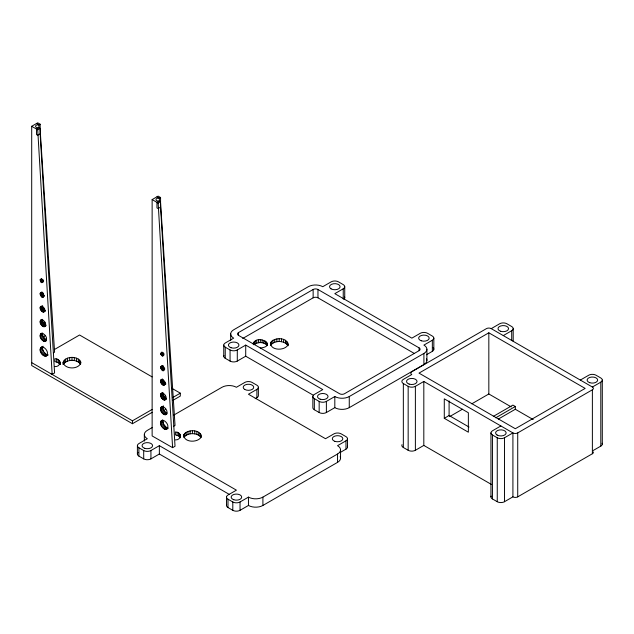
<?xml version="1.0" encoding="UTF-8"?>
<svg xmlns="http://www.w3.org/2000/svg" width="634" height="634" viewBox="0 0 634 634"><rect width="100%" height="100%" fill="white"/><g stroke="black" fill="none" stroke-linecap="round" stroke-linejoin="round"><path stroke-width="0.95" d="M40.124 293.819C45.085 288.24 44.546 304.542 40.124 293.819L42.549 292.425L43.952 295.341L41.527 296.736M40.124 307.72C40.758 303.868 45.323 308.013 44.808 310.422C44.182 314.274 39.609 310.129 40.124 307.72L42.549 306.325L42.629 305.675M40.124 321.628C40.869 317.055 46.29 321.969 45.68 324.83C44.935 329.395 39.514 324.481 40.124 321.628L42.549 320.225L42.644 319.457L40.219 320.852M40.124 335.529C40.988 330.243 47.257 335.933 46.551 339.238C45.688 344.516 39.419 338.833 40.124 335.529L42.549 334.134L42.66 333.238L40.235 334.633M40.124 349.429C41.107 343.43 48.224 349.889 47.415 353.637C46.441 359.644 39.324 353.186 40.124 349.429L42.549 348.034L43.033 346.212M160.56 367.126C165.522 361.546 164.983 377.848 160.56 367.126L162.986 365.723M160.56 381.026C161.187 377.175 165.759 381.319 165.244 383.728C164.618 387.58 160.045 383.435 160.56 381.026L162.986 379.631L164.151 382.643L165.926 383.935L163.509 385.337M160.56 394.927C161.305 390.362 166.726 395.275 166.116 398.128C165.371 402.701 159.95 397.787 160.56 394.927L162.986 393.532L163.081 392.755L160.656 394.15M160.56 408.827C161.424 403.549 167.693 409.231 166.98 412.536C166.124 417.822 159.855 412.14 160.56 408.827L162.986 407.432L163.413 405.831M160.56 422.735C161.543 416.736 168.66 423.187 167.852 426.944C166.877 432.943 159.76 426.484 160.56 422.735L162.986 421.333L163.104 420.318L160.687 421.713M59.992 361.57L59.992 364.479L58.146 362.64L54.952 361.57L54.952 358.662C61.435 358.456 61.435 366.824 54.952 366.611M63.099 362.64C65.183 355.595 78.822 355.595 80.906 362.64C78.822 369.685 65.183 369.685 63.099 362.64L63.099 364.574M183.836 434.607C183.226 442.651 197.507 443.039 201.041 437.27C201.644 429.226 187.363 428.846 183.836 434.607L183.836 437.515C187.616 432.333 197.253 432.333 201.041 437.515L201.041 434.607M253.164 343.921C257.032 332.929 277.906 346.109 260.289 348.034M270.575 342.598C269.965 350.642 284.246 351.022 287.781 345.253C288.391 337.209 274.11 336.828 270.575 342.598L270.575 345.372C274.356 340.189 284 340.189 287.781 345.372L287.781 342.598M40.18 279.507C45.553 277.351 41.749 287.63 40.18 279.507L41.789 278.58M43.484 324.029L44.927 322.238M43.619 337.502L45.252 335.473M45.593 340.189L46.353 339.079M163.921 397.336L165.363 395.545M164.047 410.808L165.688 408.771M166.029 413.487L166.79 412.385M80.605 361.309L80.605 364.217C76.817 359.026 67.18 359.026 63.4 364.217L63.4 361.309M43.936 309.717L44.602 309.012M164.372 383.015L165.038 382.31M267.168 342.859L267.168 345.641C264.307 341.678 257.729 341.742 254.115 344.65L254.115 341.869M53.391 352.916L54.595 352.124L40.148 129.677M173.827 426.222L175.032 425.43L160.576 202.983M152.105 412.369L132.451 423.718L31.7 365.549L31.7 126.293L37.715 122.814L40.148 124.216L40.14 133.829L54.587 372.958L52.162 374.353L50.966 373.759M40.148 124.216L38.943 124.914A2.544 1.466 0 0 0 35.536 126.285A2.544 1.466 0 0 0 38.936 127.672L40.14 128.369L37.715 129.764L31.7 126.293M40.14 133.829L37.715 135.224L36.518 134.63L36.518 129.067L38.936 127.672L38.943 124.914L36.518 123.511M152.136 199.591L158.151 196.12L160.576 197.523L160.568 207.128L175.024 446.257L172.599 447.659L152.136 435.938L152.136 199.591L158.151 203.062L160.568 201.667L159.372 200.978A2.544 1.466 0 0 1 155.972 199.591A2.544 1.466 0 0 1 159.38 198.212L160.576 197.523M160.568 207.128L158.151 208.531L156.955 207.936L156.955 202.373L159.372 200.978L159.38 198.212L156.955 196.809M40.18 280.379L41.789 279.451M40.322 280.87L42.74 279.475M40.552 281.353L42.977 279.959L43.278 280.394L40.853 281.797M41.21 282.17L43.627 280.767M41.582 282.439L43.199 281.512M41.963 282.606L43.58 281.67M40.378 292.876L41.995 291.941M40.196 293.288L41.804 292.361M40.196 294.422L42.613 293.027M40.378 295.056L42.803 293.661M40.679 295.682L43.104 294.287M41.075 296.252L43.492 294.858M42.018 297.092L44.435 295.698M42.51 297.298L44.118 296.371M40.211 307.07L41.82 306.135M40.211 308.465L42.629 307.07L42.549 306.325M40.441 309.257L42.858 307.855L42.629 307.07M40.814 310.026L43.231 308.631L45.489 310.636L43.072 312.031M41.297 310.739L43.714 309.337M41.86 311.334L44.285 309.939M42.47 311.777L44.887 310.375M43.635 312.087L45.252 311.159M40.497 320.241L42.113 319.306M40.219 322.508L42.644 321.113L42.549 320.225M40.497 323.443L42.922 322.048L42.644 321.113M40.941 324.362L43.358 322.96L46.044 325.337L43.619 326.74M41.519 325.202L43.936 323.808M42.185 325.908L44.602 324.513M42.906 326.431L45.323 325.036M44.293 326.803L45.902 325.868M40.56 333.92L42.169 332.993M40.235 336.551L42.66 335.156L42.549 334.134M40.56 337.629L42.977 336.234L42.66 335.156M41.067 338.691L43.484 337.296L46.591 340.046L44.166 341.441M41.733 339.666L44.15 338.271M42.51 340.482L44.927 339.087M43.342 341.084L45.759 339.689M44.943 341.52L46.559 340.585M40.616 347.606L42.232 346.679M40.251 348.415L42.668 347.02M40.251 350.594L42.668 349.191L42.549 348.034M40.616 351.815L43.033 350.42L42.668 349.191M41.194 353.027L43.619 351.624L46.195 354.351L48.018 354.834L45.593 356.237M41.947 354.129L44.372 352.734M42.827 355.056L45.252 353.661M54.326 349.572L79.559 335.006L152.136 376.913M43.77 355.745L46.195 354.351M44.713 356.149L47.138 354.747M46.353 355.999L47.962 355.072M160.616 353.685C163.057 347.654 165.109 361.388 160.616 353.685L162.225 352.75M160.759 354.176L163.176 352.773M160.988 354.66L163.413 353.257L164.063 354.073L161.646 355.468M161.29 355.095L163.715 353.701M162.019 355.745L163.635 354.81M162.399 355.904L164.008 354.977M160.624 366.595L162.241 365.659M160.624 367.72L163.049 366.325L164.38 368.639L161.963 370.042M160.814 368.362L163.239 366.959M161.115 368.988L163.54 367.585M161.512 369.559L163.929 368.164M162.455 370.399L164.872 368.996M162.946 370.605L164.555 369.67M238.495 332.581L313.141 289.484A3.408 1.965 0 0 1 317.959 289.484L419.098 347.876L419.098 350.657L344.444 393.754A3.408 1.965 0 0 1 339.626 393.754L238.495 335.362A3.408 1.965 0 0 1 238.495 332.581L238.495 335.362M160.877 379.853L162.486 378.926M160.64 380.368L162.256 379.441M160.64 381.771L163.065 380.376M160.877 382.556L163.295 381.161M161.25 383.332L163.667 381.937M161.733 384.038L164.151 382.643M162.296 384.632L164.721 383.237M242.735 338.477L313.141 297.822A3.408 1.965 0 0 1 317.959 297.822L413.954 353.249M162.906 385.076L165.323 383.681M160.933 393.54L162.55 392.612M343.24 298.979L343.24 288.787A5.112 2.948 0 0 0 343.24 284.618L338.429 281.837A5.112 2.948 0 0 0 331.202 281.837L322.769 286.703A10.215 5.896 0 0 0 308.322 286.703L233.677 329.799A10.215 5.896 0 0 0 233.677 338.144L225.244 343.01A5.112 2.948 0 0 0 225.244 347.178L230.063 349.96A5.112 2.948 0 0 0 237.29 349.96L245.715 345.094L322.769 389.585L314.345 394.451A5.112 2.948 0 0 0 314.345 398.62L314.345 409.738L319.164 412.52A5.112 2.948 0 0 0 326.383 412.52L334.815 407.654A10.215 5.896 0 0 0 349.263 407.654L423.908 364.558A10.215 5.896 0 0 0 426.555 358.86M343.24 288.787L334.815 293.653L411.87 338.144L420.302 333.278A5.112 2.948 0 0 1 427.522 333.278L432.34 336.06A5.112 2.948 0 0 1 432.34 340.228L432.34 351.347L426.436 354.755M160.656 395.814L163.081 394.411L162.986 393.532M160.933 396.741L163.358 395.347L163.081 394.411M161.377 397.661L163.794 396.266L166.473 398.643L164.055 400.038M161.947 398.501L164.372 397.106M162.621 399.206L165.038 397.811M163.342 399.737L165.759 398.334M164.729 400.102L166.338 399.174M31.7 362.64L132.451 420.81L152.105 409.461M172.622 397.621L180.31 393.175L180.31 396.084L172.622 400.529M223.929 355.452A5.112 2.948 0 0 0 225.244 358.297L230.063 361.079A5.112 2.948 0 0 0 237.29 361.079L245.715 356.213L313.354 395.267M160.996 407.226L162.605 406.291M160.671 407.931L163.089 406.537M160.671 409.849L163.089 408.454L162.986 407.432M160.996 410.935L163.413 409.532L163.089 408.454M161.504 411.997L163.921 410.594L167.027 413.344L164.602 414.747M162.169 412.964L164.586 411.569M162.946 413.788L165.363 412.385M163.77 414.39L166.195 412.996M165.379 414.818L166.988 413.891M161.052 420.913L162.669 419.977M152.406 427.443L147.318 430.383A10.215 5.896 0 0 0 147.318 438.72L138.894 443.586A5.112 2.948 0 0 0 138.894 447.762L138.894 456.1L143.704 458.881A5.112 2.948 0 0 0 150.932 458.881L159.356 454.015L229.563 494.552M173.613 415.199L221.971 387.279A10.215 5.896 0 0 1 236.419 387.279L244.843 382.413A5.112 2.948 0 0 1 252.07 382.413L256.889 385.195A5.112 2.948 0 0 1 256.889 389.371L256.889 397.708L255.201 398.683M160.687 423.892L163.104 422.498L162.986 421.333M161.052 425.121L163.469 423.726L163.104 422.498M161.63 426.325L164.047 424.931L166.631 427.649L168.454 428.14M162.383 427.435L164.808 426.032M163.263 428.362L165.688 426.959M164.206 429.044L166.631 427.649M165.149 429.448L167.574 428.053M166.029 429.535L167.645 428.608M138.894 447.762L143.704 450.536A5.112 2.948 0 0 0 150.932 450.536L159.356 445.67L236.419 490.161L227.986 495.027A5.112 2.948 0 0 0 227.986 499.196L227.986 507.541L232.805 510.322A5.112 2.948 0 0 0 240.032 510.322L248.457 505.456A10.215 5.896 0 0 0 262.904 505.456L337.557 462.36A10.215 5.896 0 0 0 340.196 456.662M256.889 389.371L248.457 394.237L325.511 438.72L333.944 433.854A5.112 2.948 0 0 1 341.163 433.854L345.982 436.636A5.112 2.948 0 0 1 345.982 440.804L345.982 449.149L340.086 452.557M314.345 398.62L319.164 401.401A5.112 2.948 0 0 0 326.383 401.401L334.815 396.535A10.215 5.896 0 0 0 349.263 396.535L423.908 353.431A10.215 5.896 0 0 0 423.908 345.094L432.34 340.228M491.453 484.463L423.813 445.417L415.381 450.283A5.112 2.948 0 0 1 408.161 450.283L403.343 447.501L403.343 383.546A5.112 2.948 0 0 1 403.343 379.378L411.775 374.512A3.408 1.965 0 0 1 411.775 371.73L486.421 328.634A3.408 1.965 0 0 1 491.239 328.634L499.663 323.768A5.112 2.948 0 0 1 506.891 323.768L511.709 326.542A5.112 2.948 0 0 1 511.709 330.718L511.709 340.553M488.83 332.802L418.995 373.117L515.315 428.727L585.15 388.412L488.83 332.802L488.83 393.976L511.25 406.917M403.343 383.546L408.161 386.328A5.112 2.948 0 0 0 415.381 386.328L423.813 381.462L512.914 432.903A3.408 1.965 0 0 0 517.724 432.903L592.378 389.799A3.408 1.965 0 0 0 592.378 387.025L491.239 328.634M503.277 335.584L511.709 330.718M227.986 499.196L232.805 501.977A5.112 2.948 0 0 0 240.032 501.977L248.457 497.111A10.215 5.896 0 0 0 262.904 497.111L337.557 454.015A10.215 5.896 0 0 0 337.557 445.67L345.982 440.804M444.283 418.305L468.36 432.206L468.36 412.742L444.283 398.841L444.283 418.305L449.094 415.524L469.025 427.031M449.657 416.593L462.432 409.215M471.799 403.81L488.83 393.976M493.323 416.403L512.914 405.094L515.315 406.489L515.315 409.263L533.202 419.589M495.733 417.798L515.315 406.489M498.284 419.098L515.315 409.263M500.868 425.953L492.444 430.819A5.112 2.948 0 0 0 492.444 434.987L492.444 498.942L497.254 501.716A5.112 2.948 0 0 0 504.482 501.716L512.914 496.85A3.408 1.965 0 0 0 517.724 496.85L592.378 453.754A3.408 1.965 0 0 0 593.258 451.86M580.332 380.067L588.764 375.201A5.112 2.948 0 0 1 595.992 375.201L600.802 377.983A5.112 2.948 0 0 1 600.802 382.159L600.802 446.106L593.218 450.489M492.444 434.987L497.254 437.769A5.112 2.948 0 0 0 504.482 437.769L512.914 432.903L512.914 496.85M592.378 387.025L600.802 382.159M175.388 439.917C181.863 440.123 181.863 431.754 175.388 431.968L175.388 434.876L178.582 435.938L180.428 437.785M171.774 388.246L180.31 393.175M163.358 395.347L163.794 396.266M163.413 409.532L163.921 410.594M163.469 423.726L164.047 424.931M42.858 307.855L43.231 308.631M42.922 322.048L43.358 322.96M42.977 336.234L43.484 337.296M43.033 350.42L43.619 351.624M172.599 447.659L158.151 203.062M52.162 374.353L37.715 129.764M602.3 380.067L602.3 444.022M592.378 389.799L592.378 453.754M517.724 432.903L517.724 496.85M513.199 328.634L513.199 341.417M504.482 437.769L504.482 501.716M497.254 437.769L497.254 501.716M490.946 432.903L490.946 496.85M449.094 400.926L449.094 415.524M433.838 338.144L433.838 349.263M426.904 349.263L426.904 360.389M423.908 353.431L423.908 364.558M423.813 381.462L423.813 445.417M415.381 386.328L415.381 450.283M408.161 386.328L408.161 450.283M349.263 396.535L349.263 407.654M347.48 438.72L347.48 447.065M344.738 286.703L344.738 297.822M340.545 449.847L340.545 458.184M337.557 454.015L337.557 462.36M334.815 396.535L334.815 407.654M326.383 401.401L326.383 412.52M319.164 401.401L319.164 412.52M317.959 289.484L317.959 297.822M313.141 289.484L313.141 297.822M312.847 396.535L312.847 407.654A5.112 2.948 0 0 0 314.345 409.738M288.082 343.921L288.082 345.776M286.893 341.354L286.893 344.135M285.474 340.292L285.474 343.073M283.628 339.475L283.628 342.249M281.48 338.96L281.48 341.742M279.174 338.786L279.174 341.567M276.876 338.96L276.876 341.742M274.728 339.475L274.728 342.249M272.882 340.292L272.882 343.073M271.463 341.354L271.463 344.135M266.454 341.869L266.454 344.65M265.321 341.013L265.321 343.794M263.847 340.363L263.847 343.145M262.904 497.111L262.904 505.456M262.127 339.951L262.127 342.732M260.289 339.808L260.289 342.59M258.442 339.951L258.442 342.732M258.379 387.279L258.379 395.624A5.112 2.948 0 0 1 256.889 397.708M256.722 340.363L256.722 343.145M255.248 341.013L255.248 343.794M253.402 342.859L253.402 344.714M248.457 497.111L248.457 505.456M245.715 345.094L245.715 356.213M240.032 501.977L240.032 510.322M237.29 349.96L237.29 361.079M232.805 501.977L232.805 510.322M230.681 333.967L230.681 340.458M230.063 349.96L230.063 361.079M226.489 497.111L226.489 505.456M225.244 347.178L225.244 358.297M223.754 345.094L223.754 356.213M200.146 433.371L200.146 436.279M198.735 432.309L198.735 435.217M196.889 431.492L196.889 434.401M194.741 430.977L194.741 433.886M192.435 430.803L192.435 433.711M190.129 430.977L190.129 433.886M187.981 431.492L187.981 434.401M186.142 432.309L186.142 435.217M184.724 433.371L184.724 436.279M180.428 434.876L180.428 436.818M179.715 433.886L179.715 436.794M178.582 433.03L178.582 435.938M177.108 432.38L177.108 435.289M159.356 445.67L159.356 454.015M150.932 450.536L150.932 458.881M144.33 434.552L144.33 441.042M143.704 450.536L143.704 458.881M137.396 445.67L137.396 454.015M132.451 420.81L132.451 423.718M79.71 360.064L79.71 362.973M78.299 359.002L78.299 361.911M76.452 358.186L76.452 361.095M74.305 357.671L74.305 360.58M71.999 357.497L71.999 360.405M69.692 357.671L69.692 360.58M67.545 358.186L67.545 361.095M65.706 359.002L65.706 361.911M64.288 360.064L64.288 362.973M60.238 362.64L60.238 364.574M59.279 360.58L59.279 363.488M58.146 359.732L58.146 362.64M56.672 359.074L56.672 361.982M403.343 447.501A5.112 2.948 0 0 1 402.019 444.648M344.563 297.061A5.112 2.948 0 0 1 344.056 299.296M433.149 347.789A5.112 2.948 0 0 1 432.34 351.347M419.098 347.876A3.408 1.965 0 0 1 419.098 350.657M602.126 443.261A5.112 2.948 0 0 1 600.802 446.106M492.444 498.942A5.112 2.948 0 0 1 491.12 496.089M347.305 446.296A5.112 2.948 0 0 1 345.982 449.149M227.986 507.541A5.112 2.948 0 0 1 226.663 504.688M138.894 456.1A5.112 2.948 0 0 1 138.077 452.541M331.083 288.858A5.278 3.051 0 0 0 339.911 287.487A5.278 3.051 0 0 0 333.444 283.755A5.278 3.051 0 0 0 331.083 288.858M421.269 340.783A5.278 3.051 0 0 0 429.186 338.144A5.278 3.051 0 0 0 421.269 335.505A5.278 3.051 0 0 0 421.269 340.783M231.038 347.733A5.278 3.051 0 0 0 238.955 345.094A5.278 3.051 0 0 0 231.038 342.455A5.278 3.051 0 0 0 231.038 347.733M320.13 399.174A5.278 3.051 0 0 0 328.055 396.535A5.278 3.051 0 0 0 320.13 393.896A5.278 3.051 0 0 0 320.13 399.174M409.136 384.101A5.278 3.051 0 0 0 417.053 381.462A5.278 3.051 0 0 0 409.136 378.823A5.278 3.051 0 0 0 409.136 384.101M497.135 435.059A5.278 3.051 0 0 0 505.972 433.688A5.278 3.051 0 0 0 499.505 429.955A5.278 3.051 0 0 0 497.135 435.059M500.638 331.273A5.278 3.051 0 0 0 508.555 328.634A5.278 3.051 0 0 0 500.638 325.987A5.278 3.051 0 0 0 500.638 331.273M589.739 382.706A5.278 3.051 0 0 0 597.656 380.067A5.278 3.051 0 0 0 589.739 377.428A5.278 3.051 0 0 0 589.739 382.706M233.78 499.75A5.278 3.051 0 0 0 241.697 497.111A5.278 3.051 0 0 0 233.78 494.472A5.278 3.051 0 0 0 233.78 499.75M334.918 441.359A5.278 3.051 0 0 0 342.836 438.72A5.278 3.051 0 0 0 334.918 436.081A5.278 3.051 0 0 0 334.918 441.359M244.724 389.434A5.278 3.051 0 0 0 253.552 388.071A5.278 3.051 0 0 0 247.094 384.339A5.278 3.051 0 0 0 244.724 389.434M144.679 448.309A5.278 3.051 0 0 0 152.596 445.67A5.278 3.051 0 0 0 144.679 443.031A5.278 3.051 0 0 0 144.679 448.309"/></g></svg>
